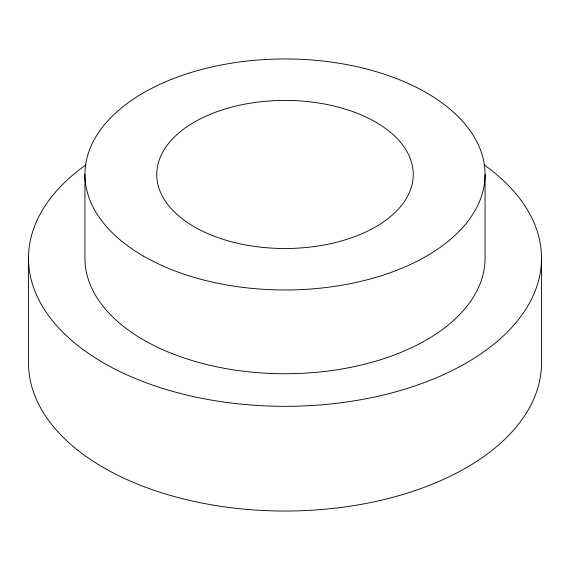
<?xml version="1.0" encoding="UTF-8"?>
<svg xmlns="http://www.w3.org/2000/svg" width="570" height="570" viewBox="0 0 570 570"><rect width="100%" height="100%" fill="white"/><g stroke="black" fill="none" stroke-linecap="round" stroke-linejoin="round"><path stroke-width="0.85" d="M541.5 258.238L541.5 362.955A256.5 148.086 0 0 1 285 511.041A256.5 148.086 0 0 1 28.5 362.955L28.5 258.238M485.07 174.463L485.07 258.238A200.07 115.511 0 0 1 285 373.749A200.07 115.511 0 0 1 84.93 258.238L84.93 174.463M484.165 164.922A256.5 148.086 0 0 1 459.997 366.51A256.5 148.086 0 0 1 110.003 366.51A256.5 148.086 0 0 1 85.835 164.922M143.526 256.144A200.07 115.511 0 0 0 478.251 204.359A200.07 115.511 0 0 0 233.215 62.892A200.07 115.511 0 0 0 143.526 256.144M212.147 235.403A128.25 74.043 0 0 0 412.837 180.426A128.25 74.043 0 0 0 230.023 107.573A128.25 74.043 0 0 0 212.147 235.403"/></g></svg>
